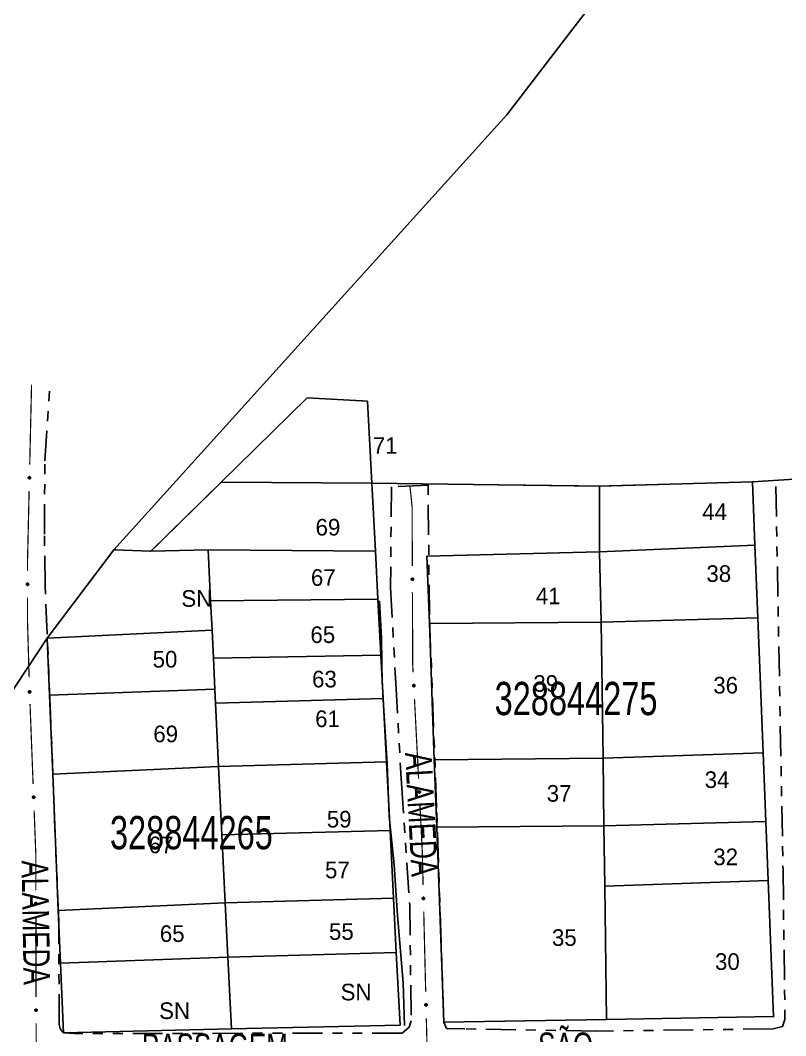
# Model space of a CAD drawing. Extents: x 203604 to 204690, y 4848469 to 4850418.
# Drawn here: x 204411.3 to 204526.3, y 4848835.2 to 4848987.8 of the extents above; entities that cross this region are included whole.
import ezdxf
from ezdxf.enums import TextEntityAlignment as Align

# ---------------------------------------------------------------- set-up
doc = ezdxf.new("R2010")
doc.units = 0
doc.header["$LTSCALE"] = 1.5
doc.header["$MEASUREMENT"] = 0
doc.linetypes.add('TRACO_05', pattern=[11, 7, -1, 0.5, -1, 0.5, -1])
doc.linetypes.add('TRACO_25', pattern=[8, 3, -1, 1, -1, 1, -1])
for name, color, linetype in [('CD_MALHA_LOTES', 7, 'CONTINUOUS'), ('CD_TXT_QUADRA', 2, 'CONTINUOUS'), ('HD-VALAS-DRENOS', 170, 'CONTINUOUS'), ('RU-QUADRA', 210, 'CONTINUOUS'), ('SV-EIXO-RUA-N-PAV', 6, 'CONTINUOUS'), ('SV-RUA-NAO-PAV', 7, 'CONTINUOUS'), ('SV-TXT-RUA-N-PAV', 7, 'CONTINUOUS'), ('Th_NmrPort', 7, 'CONTINUOUS')]:
    doc.layers.add(name, color=color, linetype=linetype)
doc.styles.add('ARIAL', font='ARIAL.SHX')

msp = doc.modelspace()

# ---------------------------------------------------------------- linework, layer by layer
at = {"layer": 'CD_MALHA_LOTES', "linetype": 'Continuous', "flags": 128}
for points in [[(204425.32, 4848908.23), (204484.39971, 4848973.574098), (204494.319543, 4848986.490547), (204496.730614, 4848989.590494), (204501.621642, 4848995.377064), (204529.693392, 4849029.889816), (204532.552233, 4849033.85086), (204532.552233, 4849035.641941)], [(204441.48, 4848918.36), (204454.4, 4848931.03)], [(204454.4, 4848931.03), (204463.48, 4848930.56)], [(204463.48, 4848930.56), (204464.12, 4848918.22)], [(204430.9, 4848907.99), (204441.48, 4848918.36)], [(204464.12, 4848918.22), (204441.48, 4848918.36)], [(204464.12, 4848918.22), (204464.65, 4848907.98)], [(204498.32, 4848917.79), (204464.12, 4848918.22)], [(204498.32, 4848917.79), (204521.31, 4848918.42)], [(204532.29, 4848919.1), (204521.31, 4848918.42)], [(204521.31, 4848918.42), (204521.68, 4848908.93)], [(204498.32, 4848907.88), (204498.32, 4848917.79)], [(204425.32, 4848908.23), (204415.31, 4848894.96)], [(204430.9, 4848907.99), (204425.32, 4848908.23)], [(204439.51, 4848908.23), (204430.9, 4848907.99)], [(204439.51, 4848908.23), (204464.65, 4848907.98)], [(204439.88, 4848900.56), (204439.51, 4848908.23)], [(204464.65, 4848907.98), (204465.03, 4848900.78)], [(204472.39, 4848907.25), (204498.32, 4848907.88)], [(204521.68, 4848908.93), (204498.32, 4848907.88)], [(204498.58, 4848897.34), (204498.32, 4848907.88)], [(204521.68, 4848908.93), (204522.11, 4848897.97)], [(204472.75, 4848897.13), (204472.39, 4848907.25)], [(204439.88, 4848900.56), (204465.03, 4848900.78)], [(204440.1, 4848896.12), (204439.88, 4848900.56)], [(204465.03, 4848900.78), (204465.47, 4848892.39)], [(204472.75, 4848897.13), (204498.58, 4848897.34)], [(204473.49, 4848876.67), (204472.75, 4848897.13)], [(204498.58, 4848897.34), (204522.11, 4848897.97)], [(204498.86, 4848876.89), (204498.58, 4848897.34)], [(204522.11, 4848897.97), (204522.91, 4848877.73)], [(204440.1, 4848896.12), (204415.31, 4848894.96)], [(204440.3, 4848891.93), (204440.1, 4848896.12)], [(204415.31, 4848894.96), (204409.1, 4848885.53)], [(204415.31, 4848894.96), (204415.67, 4848886.38)], [(204440.3, 4848891.93), (204465.47, 4848892.39)], [(204465.47, 4848892.39), (204465.8, 4848885.89)], [(204440.53, 4848887.28), (204440.3, 4848891.93)], [(204415.67, 4848886.38), (204440.53, 4848887.28)], [(204416.16, 4848874.49), (204415.67, 4848886.38)], [(204440.63, 4848885.19), (204440.53, 4848887.28)], [(204440.63, 4848885.19), (204465.8, 4848885.89)], [(204441.09, 4848875.65), (204440.63, 4848885.19)], [(204465.8, 4848885.89), (204466.3, 4848876.35)], [(204498.86, 4848876.89), (204522.91, 4848877.73)], [(204522.91, 4848877.73), (204523.32, 4848867.38)], [(204416.16, 4848874.49), (204441.09, 4848875.65)], [(204441.09, 4848875.65), (204466.3, 4848876.35)], [(204441.59, 4848865.37), (204441.09, 4848875.65)], [(204466.3, 4848876.35), (204466.84, 4848866.05)], [(204473.49, 4848876.67), (204498.86, 4848876.89)], [(204473.86, 4848866.55), (204473.49, 4848876.67)], [(204498.99, 4848866.76), (204498.86, 4848876.89)], [(204417, 4848854.01), (204416.16, 4848874.49)], [(204473.86, 4848866.55), (204498.99, 4848866.76)], [(204474.92, 4848837.24), (204473.86, 4848866.55)], [(204498.99, 4848866.76), (204523.32, 4848867.38)], [(204499.11, 4848857.7), (204498.99, 4848866.76)], [(204523.32, 4848867.38), (204523.66, 4848858.53)], [(204441.59, 4848865.37), (204466.84, 4848866.05)], [(204442.09, 4848855.19), (204441.59, 4848865.37)], [(204466.84, 4848866.05), (204467.37, 4848855.86)], [(204499.11, 4848857.7), (204523.66, 4848858.53)], [(204499.37, 4848837.66), (204499.11, 4848857.7)], [(204523.66, 4848858.53), (204524.47, 4848838.09)], [(204442.09, 4848855.19), (204467.37, 4848855.86)], [(204467.37, 4848855.86), (204467.79, 4848847.73)], [(204417, 4848854.01), (204442.09, 4848855.19)], [(204442.48, 4848847.03), (204442.09, 4848855.19)], [(204417.33, 4848846.1), (204417, 4848854.01)], [(204417.33, 4848846.1), (204442.48, 4848847.03)], [(204442.48, 4848847.03), (204467.79, 4848847.73)], [(204443.01, 4848836.23), (204442.48, 4848847.03)], [(204467.79, 4848847.73), (204468.36, 4848836.8)], [(204417.76, 4848835.67), (204417.33, 4848846.1)], [(204499.37, 4848837.66), (204474.92, 4848837.24)], [(204524.47, 4848838.09), (204499.37, 4848837.66)], [(204443.01, 4848836.23), (204417.76, 4848835.67)], [(204468.36, 4848836.8), (204443.01, 4848836.23)]]:
    msp.add_lwpolyline(points, dxfattribs=at)
at = {"layer": 'HD-VALAS-DRENOS', "linetype": 'TRACO_05'}
msp.add_polyline3d([(204469.01, 4848836.76, 12.99), (204468.81, 4848843.15, 13.03), (204467.98, 4848853.29, 13.03), (204467.46, 4848860.87, 13.05), (204466.69, 4848868.19, 13.05), (204466.41, 4848876.06, 13.05), (204465.65, 4848888.04, 13.03), (204465.57, 4848894.9, 13.05), (204465.28, 4848900.52, 13.16)], dxfattribs=at)
at = {"layer": 'RU-QUADRA', "linetype": 'Continuous'}
for points in [[(204454.4, 4848931.03), (204441.48, 4848918.36)], [(204415.31, 4848894.96), (204415.67, 4848886.38), (204416.16, 4848874.49), (204417, 4848854.01), (204417.33, 4848846.1), (204417.76, 4848835.67), (204443.01, 4848836.23), (204468.36, 4848836.8), (204467.79, 4848847.73), (204467.37, 4848855.86), (204466.84, 4848866.05), (204466.3, 4848876.35), (204465.8, 4848885.89), (204465.47, 4848892.39), (204465.03, 4848900.78), (204464.65, 4848907.98), (204464.12, 4848918.22)]]:
    msp.add_lwpolyline(points, dxfattribs=at)
for points in [[(204454.4, 4848931.03, 0.18, 0.18, 0), (204463.48, 4848930.56, 0.18, 0.18, 0)], [(204430.9, 4848907.99, 0.18, 0.18, 0), (204441.48, 4848918.36, 0.18, 0.18, 0)], [(204464.12, 4848918.22, 0.18, 0.18, 0), (204498.32, 4848917.79, 0.18, 0.18, 0)], [(204498.32, 4848917.79, 0.18, 0.18, 0), (204521.31, 4848918.42, 0.18, 0.18, 0)], [(204521.31, 4848918.42, 0.18, 0.18, 0), (204532.29, 4848919.1, 0.18, 0.18, 0)], [(204415.31, 4848894.96, 0.18, 0.18, 0), (204425.32, 4848908.23, 0.18, 0.18, 0)], [(204425.32, 4848908.23, 0.18, 0.18, 0), (204430.9, 4848907.99, 0.18, 0.18, 0)], [(204409.1, 4848885.53, 0.18, 0.18, 0), (204415.31, 4848894.96, 0.18, 0.18, 0)]]:
    msp.add_lwpolyline(points, format="xyseb", dxfattribs=at)
at = {"layer": 'RU-QUADRA', "linetype": 'Continuous', "flags": 128}
for points in [[(204464.12, 4848918.22), (204463.48, 4848930.56)], [(204498.32, 4848917.79), (204498.32, 4848907.88), (204472.39, 4848907.25), (204472.75, 4848897.13), (204473.49, 4848876.67), (204473.86, 4848866.55), (204474.92, 4848837.24), (204499.37, 4848837.66), (204524.47, 4848838.09), (204523.66, 4848858.53), (204523.32, 4848867.38), (204522.91, 4848877.73), (204522.11, 4848897.97), (204521.68, 4848908.93), (204521.31, 4848918.42)]]:
    msp.add_lwpolyline(points, dxfattribs=at)
at = {"layer": 'SV-EIXO-RUA-N-PAV', "const_width": 0.18}
for points in [[(204412.98, 4848933.02), (204412.704574, 4848921.023161)], [(204412.612765, 4848917.024215), (204412.383243, 4848907.026849)], [(204469.84, 4848917.78), (204470.151019, 4848914.796166)], [(204470.151019, 4848914.796166), (204470.16, 4848914.71)], [(204470.16, 4848914.71), (204470.193905, 4848905.796697)], [(204412.383243, 4848907.026849), (204412.37, 4848906.45)], [(204412.37, 4848906.45), (204412.37, 4848905.027001)], [(204470.209121, 4848901.796726), (204470.247159, 4848891.796798)], [(204412.37, 4848901.027001), (204412.37, 4848898.027001)], [(204412.37, 4848898.027001), (204412.37, 4848897.52)], [(204412.37, 4848897.52), (204412.616878, 4848889.03059)], [(204470.247159, 4848891.796798), (204470.25, 4848891.05)], [(204470.25, 4848891.05), (204470.314137, 4848889.798446)], [(204412.750505, 4848885.032868), (204413.213215, 4848873.041792)], [(204470.51885, 4848885.803688), (204471.132991, 4848873.819413)], [(204471.337704, 4848869.824655), (204471.644775, 4848863.832518)], [(204413.367452, 4848869.044767), (204413.598806, 4848863.049229)], [(204471.644775, 4848863.832518), (204471.69, 4848862.95)], [(204413.598806, 4848863.049229), (204413.62, 4848862.5)], [(204413.62, 4848862.5), (204413.629342, 4848857.049645)], [(204471.69, 4848862.95), (204471.813858, 4848857.835176)], [(204413.636199, 4848853.049651), (204413.656768, 4848841.049669)], [(204471.910692, 4848853.836348), (204472.201194, 4848841.839865)], [(204472.298027, 4848837.841037), (204472.394861, 4848833.842209)], [(204413.663624, 4848837.049675), (204413.668766, 4848834.049679)]]:
    msp.add_lwpolyline(points, dxfattribs=at)
at = {"layer": 'SV-EIXO-RUA-N-PAV'}
for points in [[(204412.772019, 4848919.164804), (204412.806297, 4848919.129918), (204412.828624, 4848919.092926), (204412.838365, 4848919.056713), (204412.838629, 4848919.022468), (204412.834954, 4848918.987403), (204412.823448, 4848918.952868), (204412.802188, 4848918.917367), (204412.767434, 4848918.882735), (204412.728035, 4848918.862354), (204412.693043, 4848918.850904), (204412.65735, 4848918.848573), (204412.623347, 4848918.852714), (204412.587869, 4848918.865852), (204412.552102, 4848918.887749), (204412.518124, 4848918.923538), (204412.496485, 4848918.959954), (204412.487982, 4848918.995229), (204412.485865, 4848919.031127), (204412.490047, 4848919.06688), (204412.501537, 4848919.100715), (204412.523648, 4848919.136687), (204412.559416, 4848919.169755), (204412.595491, 4848919.191753), (204412.630637, 4848919.200749), (204412.666025, 4848919.202037), (204412.70124, 4848919.198778), (204412.736437, 4848919.188657), (204412.772019, 4848919.164804)], [(204412.480081, 4848903.170682), (204412.515151, 4848903.136592), (204412.538321, 4848903.100122), (204412.548891, 4848903.064142), (204412.549941, 4848903.029912), (204412.547071, 4848902.994772), (204412.536361, 4848902.959982), (204412.515921, 4848902.924002), (204412.481971, 4848902.888582), (204412.443051, 4848902.867302), (204412.408331, 4848902.855052), (204412.372701, 4848902.851902), (204412.338611, 4848902.855262), (204412.302841, 4848902.867582), (204412.266581, 4848902.888652), (204412.231791, 4848902.923652), (204412.209321, 4848902.959562), (204412.200011, 4848902.994632), (204412.197071, 4848903.030472), (204412.200431, 4848903.066312), (204412.211141, 4848903.100402), (204412.232421, 4848903.136872), (204412.267421, 4848903.170752), (204412.302981, 4848903.193572), (204412.337911, 4848903.203372), (204412.373261, 4848903.205472), (204412.408541, 4848903.203022), (204412.443961, 4848903.193712), (204412.480081, 4848903.170682)], [(204470.311046, 4848903.94081), (204470.346246, 4848903.906853), (204470.369554, 4848903.870472), (204470.380261, 4848903.834532), (204470.381441, 4848903.800306), (204470.378705, 4848903.765156), (204470.368127, 4848903.730325), (204470.347824, 4848903.694268), (204470.314009, 4848903.658719), (204470.27517, 4848903.637291), (204470.240497, 4848903.624909), (204470.204879, 4848903.621623), (204470.170777, 4848903.624854), (204470.13496, 4848903.637038), (204470.09862, 4848903.65797), (204470.063698, 4848903.692837), (204470.041091, 4848903.728661), (204470.031648, 4848903.763696), (204470.028572, 4848903.799524), (204470.031795, 4848903.835377), (204470.042375, 4848903.869507), (204470.063517, 4848903.906058), (204470.098387, 4848903.940071), (204470.13386, 4848903.963026), (204470.168753, 4848903.972959), (204470.204095, 4848903.975193), (204470.239384, 4848903.972877), (204470.274839, 4848903.963702), (204470.311046, 4848903.94081)], [(204470.519076, 4848887.950193), (204470.555845, 4848887.917942), (204470.580851, 4848887.882706), (204470.593249, 4848887.847314), (204470.596049, 4848887.813183), (204470.594981, 4848887.777942), (204470.586066, 4848887.742649), (204470.567494, 4848887.70567), (204470.535401, 4848887.668559), (204470.497621, 4848887.645315), (204470.463574, 4848887.631304), (204470.428152, 4848887.626335), (204470.393934, 4848887.627946), (204470.357581, 4848887.638419), (204470.32029, 4848887.657606), (204470.283754, 4848887.690779), (204470.259476, 4848887.725492), (204470.248383, 4848887.76004), (204470.243613, 4848887.795683), (204470.245134, 4848887.831648), (204470.254086, 4848887.866241), (204470.273471, 4848887.903752), (204470.306691, 4848887.939379), (204470.341037, 4848887.963989), (204470.37542, 4848887.975564), (204470.410616, 4848887.97947), (204470.445975, 4848887.978829), (204470.481825, 4848887.971344), (204470.519076, 4848887.950193)], [(204412.784458, 4848887.007818), (204412.820817, 4848886.975106), (204412.845376, 4848886.939556), (204412.857325, 4848886.904011), (204412.859694, 4848886.869847), (204412.858182, 4848886.834622), (204412.848821, 4848886.799445), (204412.829784, 4848886.762704), (204412.797225, 4848886.726001), (204412.759154, 4848886.703236), (204412.724932, 4848886.689656), (204412.68945, 4848886.685135), (204412.655256, 4848886.687178), (204412.619038, 4848886.698109), (204412.581992, 4848886.717766), (204412.545878, 4848886.751398), (204412.52204, 4848886.786415), (204412.511385, 4848886.8211), (204412.507065, 4848886.8568), (204412.509041, 4848886.892743), (204412.518428, 4848886.92722), (204412.538286, 4848886.964484), (204412.571954, 4848886.999688), (204412.606608, 4848887.023862), (204412.641134, 4848887.035002), (204412.676376, 4848887.038464), (204412.711725, 4848887.037376), (204412.747477, 4848887.029438), (204412.784458, 4848887.007818)], [(204413.394792, 4848871.191098), (204413.43115, 4848871.158385), (204413.455709, 4848871.122836), (204413.467659, 4848871.08729), (204413.470028, 4848871.053126), (204413.468515, 4848871.017901), (204413.459154, 4848870.982724), (204413.440117, 4848870.945983), (204413.407558, 4848870.90928), (204413.369487, 4848870.886515), (204413.335265, 4848870.872936), (204413.299783, 4848870.868414), (204413.265589, 4848870.870457), (204413.229371, 4848870.881389), (204413.192325, 4848870.901045), (204413.156212, 4848870.934677), (204413.132374, 4848870.969694), (204413.121718, 4848871.004379), (204413.117399, 4848871.040079), (204413.119374, 4848871.076022), (204413.128762, 4848871.1105), (204413.14862, 4848871.147763), (204413.182287, 4848871.182967), (204413.216941, 4848871.207142), (204413.251467, 4848871.218281), (204413.28671, 4848871.221743), (204413.322058, 4848871.220655), (204413.357811, 4848871.212718), (204413.394792, 4848871.191098)], [(204471.337931, 4848871.97116), (204471.374699, 4848871.93891), (204471.399705, 4848871.903673), (204471.412103, 4848871.868282), (204471.414903, 4848871.83415), (204471.413836, 4848871.798909), (204471.40492, 4848871.763617), (204471.386348, 4848871.726638), (204471.354256, 4848871.689527), (204471.316476, 4848871.666283), (204471.282428, 4848871.652272), (204471.247006, 4848871.647303), (204471.212789, 4848871.648914), (204471.176435, 4848871.659387), (204471.139144, 4848871.678573), (204471.102609, 4848871.711747), (204471.07833, 4848871.74646), (204471.067238, 4848871.781008), (204471.062467, 4848871.81665), (204471.063989, 4848871.852615), (204471.07294, 4848871.887209), (204471.092326, 4848871.92472), (204471.125546, 4848871.960347), (204471.159891, 4848871.984957), (204471.194274, 4848871.996532), (204471.22947, 4848872.000438), (204471.264829, 4848871.999797), (204471.300679, 4848871.992312), (204471.337931, 4848871.97116)], [(204471.968845, 4848855.982065), (204472.00473, 4848855.948834), (204472.028776, 4848855.912936), (204472.040214, 4848855.877222), (204472.042093, 4848855.843028), (204472.040074, 4848855.807828), (204472.030209, 4848855.772789), (204472.010646, 4848855.736325), (204471.977564, 4848855.700094), (204471.93917, 4848855.677878), (204471.904757, 4848855.664791), (204471.869214, 4848855.660779), (204471.835052, 4848855.663313), (204471.798995, 4848855.674763), (204471.762235, 4848855.694949), (204471.726608, 4848855.729097), (204471.703275, 4848855.764452), (204471.693119, 4848855.799287), (204471.689312, 4848855.835045), (204471.691804, 4848855.870956), (204471.701685, 4848855.905295), (204471.722076, 4848855.94227), (204471.756246, 4848855.976987), (204471.791243, 4848856.000661), (204471.825925, 4848856.011304), (204471.861214, 4848856.014259), (204471.896543, 4848856.012664), (204471.932178, 4848856.004214), (204471.968845, 4848855.982065)], [(204413.742605, 4848855.193517), (204413.777733, 4848855.159488), (204413.800966, 4848855.123057), (204413.811597, 4848855.087095), (204413.812706, 4848855.052867), (204413.809896, 4848855.017722), (204413.799246, 4848854.982914), (204413.778867, 4848854.946899), (204413.744978, 4848854.911421), (204413.706095, 4848854.890074), (204413.671396, 4848854.877765), (204413.635771, 4848854.874554), (204413.601676, 4848854.877855), (204413.565884, 4848854.890114), (204413.529588, 4848854.911122), (204413.494738, 4848854.946062), (204413.472207, 4848854.981934), (204413.462837, 4848855.016988), (204413.459835, 4848855.052822), (204413.463134, 4848855.088668), (204413.473786, 4848855.122776), (204413.495003, 4848855.159283), (204413.529945, 4848855.193223), (204413.565466, 4848855.216104), (204413.600379, 4848855.225964), (204413.635725, 4848855.228124), (204413.671009, 4848855.225735), (204413.706445, 4848855.216485), (204413.742605, 4848855.193517)], [(204413.77003, 4848839.193541), (204413.805158, 4848839.159511), (204413.828391, 4848839.123081), (204413.839023, 4848839.087119), (204413.840131, 4848839.052891), (204413.837321, 4848839.017746), (204413.826671, 4848838.982938), (204413.806293, 4848838.946923), (204413.772404, 4848838.911445), (204413.73352, 4848838.890098), (204413.698821, 4848838.877788), (204413.663197, 4848838.874577), (204413.629101, 4848838.877879), (204413.59331, 4848838.890138), (204413.557014, 4848838.911145), (204413.522164, 4848838.946086), (204413.499632, 4848838.981957), (204413.490262, 4848839.017011), (204413.487261, 4848839.052846), (204413.490559, 4848839.088692), (204413.501211, 4848839.1228), (204413.522428, 4848839.159306), (204413.55737, 4848839.193246), (204413.592891, 4848839.216127), (204413.627804, 4848839.225987), (204413.663151, 4848839.228148), (204413.698435, 4848839.225758), (204413.733871, 4848839.216509), (204413.77003, 4848839.193541)], [(204472.35618, 4848839.986754), (204472.392065, 4848839.953523), (204472.416112, 4848839.917625), (204472.427549, 4848839.881911), (204472.429428, 4848839.847717), (204472.427409, 4848839.812517), (204472.417545, 4848839.777478), (204472.397982, 4848839.741014), (204472.364899, 4848839.704783), (204472.326506, 4848839.682567), (204472.292092, 4848839.66948), (204472.256549, 4848839.665468), (204472.222388, 4848839.668002), (204472.18633, 4848839.679452), (204472.149571, 4848839.699638), (204472.113943, 4848839.733786), (204472.090611, 4848839.769141), (204472.080454, 4848839.803976), (204472.076648, 4848839.839734), (204472.079139, 4848839.875645), (204472.089021, 4848839.909984), (204472.109412, 4848839.946959), (204472.143581, 4848839.981676), (204472.178578, 4848840.00535), (204472.213261, 4848840.015993), (204472.24855, 4848840.018948), (204472.283879, 4848840.017353), (204472.319514, 4848840.008903), (204472.35618, 4848839.986754)]]:
    msp.add_lwpolyline(points, close=True, dxfattribs=at)
for points in [[(204412.490047, 4848919.06688), (204412.496485, 4848918.959954)], [(204412.496328, 4848919.079444), (204412.506963, 4848918.948172)], [(204412.501537, 4848919.100715), (204412.518124, 4848918.923538)], [(204412.514845, 4848919.113141), (204412.534827, 4848918.91341)], [(204412.523648, 4848919.136687), (204412.552102, 4848918.887749)], [(204412.542974, 4848919.149347), (204412.569544, 4848918.879856)], [(204412.559416, 4848919.169755), (204412.587869, 4848918.865852)], [(204412.576402, 4848919.178607), (204412.604667, 4848918.864036)], [(204412.595491, 4848919.191753), (204412.623347, 4848918.852714)], [(204412.612215, 4848919.192799), (204412.639916, 4848918.853672)], [(204412.630637, 4848919.200749), (204412.65735, 4848918.848573)], [(204412.64784, 4848919.198805), (204412.672625, 4848918.851556)], [(204412.666025, 4848919.202037), (204412.693043, 4848918.850904)], [(204412.684641, 4848919.196596), (204412.712436, 4848918.861561)], [(204412.70124, 4848919.198778), (204412.728035, 4848918.862354)], [(204412.718589, 4848919.188992), (204412.74828, 4848918.877117)], [(204412.736437, 4848919.188657), (204412.767434, 4848918.882735)], [(204412.752411, 4848919.175931), (204412.783011, 4848918.903617)], [(204412.772019, 4848919.164804), (204412.802188, 4848918.917367)], [(204412.789918, 4848919.145043), (204412.812566, 4848918.94252)], [(204412.806297, 4848919.129918), (204412.823448, 4848918.952868)], [(204412.819116, 4848919.108886), (204412.828418, 4848918.979008)], [(204412.828624, 4848919.092926), (204412.834954, 4848918.987403)], [(204412.200431, 4848903.066312), (204412.209321, 4848902.959562)], [(204412.206421, 4848903.079017), (204412.220066, 4848902.948023)], [(204412.211141, 4848903.100402), (204412.231791, 4848902.923652)], [(204412.22416, 4848903.11313), (204412.248721, 4848902.91391)], [(204412.232421, 4848903.136872), (204412.266581, 4848902.888652)], [(204412.25145, 4848903.149972), (204412.284199, 4848902.881161)], [(204412.267421, 4848903.170752), (204412.302841, 4848902.867582)], [(204412.284199, 4848903.179992), (204412.319676, 4848902.866151)], [(204412.302981, 4848903.193572), (204412.338611, 4848902.855262)], [(204412.319676, 4848903.195001), (204412.355154, 4848902.8566)], [(204412.337911, 4848903.203372), (204412.372701, 4848902.851902)], [(204412.355154, 4848903.201824), (204412.387903, 4848902.855235)], [(204412.373261, 4848903.205472), (204412.408331, 4848902.855052)], [(204412.391996, 4848903.200459), (204412.427474, 4848902.866151)], [(204412.408541, 4848903.203022), (204412.443051, 4848902.867302)], [(204412.426109, 4848903.193637), (204412.462951, 4848902.882526)], [(204412.443961, 4848903.193712), (204412.481971, 4848902.888582)], [(204412.460222, 4848903.181356), (204412.497064, 4848902.909816)], [(204412.480081, 4848903.170682), (204412.515921, 4848902.924002)], [(204412.498429, 4848903.151337), (204412.525719, 4848902.949387)], [(204412.515151, 4848903.136592), (204412.536361, 4848902.959982)], [(204412.528448, 4848903.115859), (204412.540729, 4848902.986229)], [(204412.538321, 4848903.100122), (204412.547071, 4848902.994772)], [(204470.031795, 4848903.835377), (204470.041091, 4848903.728661)], [(204470.037737, 4848903.848104), (204470.051881, 4848903.717163)], [(204470.042375, 4848903.869507), (204470.063698, 4848903.692837)], [(204470.055346, 4848903.882285), (204470.080665, 4848903.683159)], [(204470.063517, 4848903.906058), (204470.09862, 4848903.65797)], [(204470.082496, 4848903.91923), (204470.116267, 4848903.650546)], [(204470.098387, 4848903.940071), (204470.13496, 4848903.637038)], [(204470.11513, 4848903.949374), (204470.151802, 4848903.635671)], [(204470.13386, 4848903.963026), (204470.170777, 4848903.624854)], [(204470.150551, 4848903.964519), (204470.187315, 4848903.626255)], [(204470.168753, 4848903.972959), (204470.204879, 4848903.621623)], [(204470.186002, 4848903.971476), (204470.220069, 4848903.625015)], [(204470.204095, 4848903.975193), (204470.240497, 4848903.624909)], [(204470.222849, 4848903.970252), (204470.259598, 4848903.636081)], [(204470.239384, 4848903.972877), (204470.27517, 4848903.637291)], [(204470.256988, 4848903.963559), (204470.295013, 4848903.65259)], [(204470.274839, 4848903.963702), (204470.314009, 4848903.658719)], [(204470.291147, 4848903.951408), (204470.329022, 4848903.68001)], [(204470.311046, 4848903.94081), (204470.347824, 4848903.694268)], [(204470.329468, 4848903.921534), (204470.357526, 4848903.71969)], [(204470.346246, 4848903.906853), (204470.368127, 4848903.730325)], [(204470.359622, 4848903.886171), (204470.372396, 4848903.756589)], [(204470.369554, 4848903.870472), (204470.378705, 4848903.765156)], [(204470.245134, 4848887.831648), (204470.259476, 4848887.725492)], [(204470.250467, 4848887.844643), (204470.270798, 4848887.714518)], [(204470.254086, 4848887.866241), (204470.283754, 4848887.690779)], [(204470.266436, 4848887.879619), (204470.301161, 4848887.681917)], [(204470.273471, 4848887.903752), (204470.32029, 4848887.657606)], [(204470.291806, 4848887.917809), (204470.338269, 4848887.651027)], [(204470.306691, 4848887.939379), (204470.357581, 4848887.638419)], [(204470.322975, 4848887.949465), (204470.374468, 4848887.637852)], [(204470.341037, 4848887.963989), (204470.393934, 4848887.627946)], [(204470.357638, 4848887.966271), (204470.410388, 4848887.630129)], [(204470.37542, 4848887.975564), (204470.428152, 4848887.626335)], [(204470.39272, 4848887.974901), (204470.443163, 4848887.630442)], [(204470.410616, 4848887.97947), (204470.463574, 4848887.631304)], [(204470.429583, 4848887.975423), (204470.482124, 4848887.643369)], [(204470.445975, 4848887.978829), (204470.497621, 4848887.645315)], [(204470.464001, 4848887.970356), (204470.516717, 4848887.661538)], [(204470.481825, 4848887.971344), (204470.535401, 4848887.668559)], [(204470.498698, 4848887.959837), (204470.549389, 4848887.690538)], [(204470.519076, 4848887.950193), (204470.567494, 4848887.70567)], [(204470.538391, 4848887.931812), (204470.575981, 4848887.731524)], [(204470.555845, 4848887.917942), (204470.586066, 4848887.742649)], [(204470.570186, 4848887.897917), (204470.589085, 4848887.769086)], [(204470.580851, 4848887.882706), (204470.594981, 4848887.777942)], [(204412.509041, 4848886.892743), (204412.52204, 4848886.786415)], [(204412.514537, 4848886.905669), (204412.533223, 4848886.775299)], [(204412.518428, 4848886.92722), (204412.545878, 4848886.751398)], [(204412.530947, 4848886.940441), (204412.563172, 4848886.742316)], [(204412.538286, 4848886.964484), (204412.581992, 4848886.717766)], [(204412.556797, 4848886.978308), (204412.599886, 4848886.71096)], [(204412.571954, 4848886.999688), (204412.619038, 4848886.698109)], [(204412.588363, 4848887.009568), (204412.635916, 4848886.697329)], [(204412.606608, 4848887.023862), (204412.655256, 4848886.687178)], [(204412.623236, 4848887.025935), (204412.671736, 4848886.689153)], [(204412.641134, 4848887.035002), (204412.68945, 4848886.685135)], [(204412.658424, 4848887.03412), (204412.704512, 4848886.689052)], [(204412.676376, 4848887.038464), (204412.724932, 4848886.689656)], [(204412.695291, 4848887.034177), (204412.743633, 4848886.701486)], [(204412.711725, 4848887.037376), (204412.759154, 4848886.703236)], [(204412.729642, 4848887.028675), (204412.778453, 4848886.719216)], [(204412.747477, 4848887.029438), (204412.797225, 4848886.726001)], [(204412.764203, 4848887.017719), (204412.811488, 4848886.747801)], [(204412.784458, 4848887.007818), (204412.829784, 4848886.762704)], [(204412.803539, 4848886.989195), (204412.838596, 4848886.788448)], [(204412.820817, 4848886.975106), (204412.848821, 4848886.799445)], [(204412.834904, 4848886.954901), (204412.852174, 4848886.825842)], [(204412.845376, 4848886.939556), (204412.858182, 4848886.834622)], [(204413.119374, 4848871.076022), (204413.132374, 4848870.969694)], [(204413.12487, 4848871.088949), (204413.143556, 4848870.958578)], [(204413.128762, 4848871.1105), (204413.156212, 4848870.934677)], [(204413.14128, 4848871.12372), (204413.173505, 4848870.925595)], [(204413.14862, 4848871.147763), (204413.192325, 4848870.901045)], [(204413.16713, 4848871.161587), (204413.210219, 4848870.894239)], [(204413.182287, 4848871.182967), (204413.229371, 4848870.881389)], [(204413.198697, 4848871.192847), (204413.246249, 4848870.880609)], [(204413.216941, 4848871.207142), (204413.265589, 4848870.870457)], [(204413.233569, 4848871.209214), (204413.282069, 4848870.872432)], [(204413.251467, 4848871.218281), (204413.299783, 4848870.868414)], [(204413.268757, 4848871.217399), (204413.314846, 4848870.872331)], [(204413.28671, 4848871.221743), (204413.335265, 4848870.872936)], [(204413.305625, 4848871.217456), (204413.353966, 4848870.884765)], [(204413.322058, 4848871.220655), (204413.369487, 4848870.886515)], [(204413.339975, 4848871.211954), (204413.388786, 4848870.902495)], [(204413.357811, 4848871.212718), (204413.407558, 4848870.90928)], [(204413.374537, 4848871.200998), (204413.421822, 4848870.931081)], [(204413.394792, 4848871.191098), (204413.440117, 4848870.945983)], [(204413.413872, 4848871.172474), (204413.448929, 4848870.971727)], [(204413.43115, 4848871.158385), (204413.459154, 4848870.982724)], [(204413.445237, 4848871.13818), (204413.462507, 4848871.009121)], [(204413.455709, 4848871.122836), (204413.468515, 4848871.017901)], [(204471.063989, 4848871.852615), (204471.07833, 4848871.74646)], [(204471.069321, 4848871.86561), (204471.089652, 4848871.735486)], [(204471.07294, 4848871.887209), (204471.102609, 4848871.711747)], [(204471.085291, 4848871.900586), (204471.120016, 4848871.702884)], [(204471.092326, 4848871.92472), (204471.139144, 4848871.678573)], [(204471.11066, 4848871.938777), (204471.157123, 4848871.671994)], [(204471.125546, 4848871.960347), (204471.176435, 4848871.659387)], [(204471.141829, 4848871.970433), (204471.193322, 4848871.65882)], [(204471.159891, 4848871.984957), (204471.212789, 4848871.648914)], [(204471.176492, 4848871.987239), (204471.229242, 4848871.651096)], [(204471.194274, 4848871.996532), (204471.247006, 4848871.647303)], [(204471.211574, 4848871.995868), (204471.262017, 4848871.65141)], [(204471.22947, 4848872.000438), (204471.282428, 4848871.652272)], [(204471.248438, 4848871.996391), (204471.300978, 4848871.664337)], [(204471.264829, 4848871.999797), (204471.316476, 4848871.666283)], [(204471.282855, 4848871.991323), (204471.335571, 4848871.682505)], [(204471.300679, 4848871.992312), (204471.354256, 4848871.689527)], [(204471.317552, 4848871.980804), (204471.368243, 4848871.711506)], [(204471.337931, 4848871.97116), (204471.386348, 4848871.726638)], [(204471.357245, 4848871.95278), (204471.394835, 4848871.752492)], [(204471.374699, 4848871.93891), (204471.40492, 4848871.763617)], [(204471.389041, 4848871.918885), (204471.40794, 4848871.790054)], [(204471.399705, 4848871.903673), (204471.413836, 4848871.798909)], [(204471.691804, 4848855.870956), (204471.703275, 4848855.764452)], [(204471.697485, 4848855.883802), (204471.714297, 4848855.753177)], [(204471.701685, 4848855.905295), (204471.726608, 4848855.729097)], [(204471.714393, 4848855.918335), (204471.74377, 4848855.719767)], [(204471.722076, 4848855.94227), (204471.762235, 4848855.694949)], [(204471.740783, 4848855.955827), (204471.78003, 4848855.687887)], [(204471.756246, 4848855.976987), (204471.798995, 4848855.674763)], [(204471.772796, 4848855.98663), (204471.81586, 4848855.673741)], [(204471.791243, 4848856.000661), (204471.835052, 4848855.663313)], [(204471.807899, 4848856.002494), (204471.851559, 4848855.665051)], [(204471.825925, 4848856.011304), (204471.869214, 4848855.660779)], [(204471.843201, 4848856.010174), (204471.884331, 4848855.664479)], [(204471.861214, 4848856.014259), (204471.904757, 4848855.664791)], [(204471.880066, 4848856.009702), (204471.923626, 4848855.67635)], [(204471.896543, 4848856.012664), (204471.93917, 4848855.677878)], [(204471.914334, 4848856.003707), (204471.958697, 4848855.693579)], [(204471.932178, 4848856.004214), (204471.977564, 4848855.700094)], [(204471.948734, 4848855.992255), (204471.992139, 4848855.721687)], [(204471.968845, 4848855.982065), (204472.010646, 4848855.736325)], [(204471.987656, 4848855.96317), (204472.019828, 4848855.76194)], [(204472.00473, 4848855.948834), (204472.030209, 4848855.772789)], [(204472.018526, 4848855.928429), (204472.033941, 4848855.799135)], [(204472.028776, 4848855.912936), (204472.040074, 4848855.807828)], [(204413.463134, 4848855.088668), (204413.472207, 4848854.981934)], [(204413.469103, 4848855.101383), (204413.482972, 4848854.970413)], [(204413.473786, 4848855.122776), (204413.494738, 4848854.946062)], [(204413.486783, 4848855.135527), (204413.511686, 4848854.936349)], [(204413.495003, 4848855.159283), (204413.529588, 4848854.911122)], [(204413.51401, 4848855.172416), (204413.54722, 4848854.903661)], [(204413.529945, 4848855.193223), (204413.565884, 4848854.890114)], [(204413.546707, 4848855.202491), (204413.582723, 4848854.888712)], [(204413.565466, 4848855.216104), (204413.601676, 4848854.877855)], [(204413.582159, 4848855.217562), (204413.618217, 4848854.879222)], [(204413.600379, 4848855.225964), (204413.635771, 4848854.874554)], [(204413.617625, 4848855.224445), (204413.650968, 4848854.877913)], [(204413.635725, 4848855.228124), (204413.671396, 4848854.877765)], [(204413.654469, 4848855.223144), (204413.69052, 4848854.888897)], [(204413.671009, 4848855.225735), (204413.706095, 4848854.890074)], [(204413.688594, 4848855.21638), (204413.725969, 4848854.905332)], [(204413.706445, 4848855.216485), (204413.744978, 4848854.911421)], [(204413.722728, 4848855.204158), (204413.760036, 4848854.932681)], [(204413.742605, 4848855.193517), (204413.778867, 4848854.946899)], [(204413.760986, 4848855.174204), (204413.788623, 4848854.972301)], [(204413.777733, 4848855.159488), (204413.799246, 4848854.982914)], [(204413.791066, 4848855.138778), (204413.803569, 4848855.009169)], [(204413.800966, 4848855.123057), (204413.809896, 4848855.017722)], [(204413.490559, 4848839.088692), (204413.499632, 4848838.981957)], [(204413.496528, 4848839.101407), (204413.510398, 4848838.970436)], [(204413.501211, 4848839.1228), (204413.522164, 4848838.946086)], [(204413.514208, 4848839.13555), (204413.539111, 4848838.936373)], [(204413.522428, 4848839.159306), (204413.557014, 4848838.911145)], [(204413.541436, 4848839.172439), (204413.574645, 4848838.903685)], [(204413.55737, 4848839.193246), (204413.59331, 4848838.890138)], [(204413.574133, 4848839.202515), (204413.610148, 4848838.888736)], [(204413.592891, 4848839.216127), (204413.629101, 4848838.877879)], [(204413.609584, 4848839.217585), (204413.645642, 4848838.879245)], [(204413.627804, 4848839.225987), (204413.663197, 4848838.874577)], [(204413.64505, 4848839.224469), (204413.678393, 4848838.877937)], [(204413.663151, 4848839.228148), (204413.698821, 4848838.877788)], [(204413.681895, 4848839.223167), (204413.717945, 4848838.888921)], [(204413.698435, 4848839.225758), (204413.73352, 4848838.890098)], [(204413.716019, 4848839.216403), (204413.753395, 4848838.905356)], [(204413.733871, 4848839.216509), (204413.772404, 4848838.911445)], [(204413.750153, 4848839.204181), (204413.787461, 4848838.932705)], [(204413.77003, 4848839.193541), (204413.806293, 4848838.946923)], [(204413.788412, 4848839.174227), (204413.816048, 4848838.972325)], [(204413.805158, 4848839.159511), (204413.826671, 4848838.982938)], [(204413.818492, 4848839.138801), (204413.830995, 4848839.009193)], [(204413.828391, 4848839.123081), (204413.837321, 4848839.017746)], [(204472.079139, 4848839.875645), (204472.090611, 4848839.769141)], [(204472.08482, 4848839.888491), (204472.101633, 4848839.757866)], [(204472.089021, 4848839.909984), (204472.113943, 4848839.733786)], [(204472.101728, 4848839.923024), (204472.131105, 4848839.724456)], [(204472.109412, 4848839.946959), (204472.149571, 4848839.699638)], [(204472.128119, 4848839.960516), (204472.167365, 4848839.692576)], [(204472.143581, 4848839.981676), (204472.18633, 4848839.679452)], [(204472.160131, 4848839.991319), (204472.203196, 4848839.67843)], [(204472.178578, 4848840.00535), (204472.222388, 4848839.668002)], [(204472.195235, 4848840.007183), (204472.238894, 4848839.66974)], [(204472.213261, 4848840.015993), (204472.256549, 4848839.665468)], [(204472.230537, 4848840.014863), (204472.271666, 4848839.669169)], [(204472.24855, 4848840.018948), (204472.292092, 4848839.66948)], [(204472.267401, 4848840.014391), (204472.310961, 4848839.681039)], [(204472.283879, 4848840.017353), (204472.326506, 4848839.682567)], [(204472.301669, 4848840.008396), (204472.346032, 4848839.698268)], [(204472.319514, 4848840.008903), (204472.364899, 4848839.704783)], [(204472.33607, 4848839.996945), (204472.379474, 4848839.726376)], [(204472.35618, 4848839.986754), (204472.397982, 4848839.741014)], [(204472.374992, 4848839.967859), (204472.407163, 4848839.766629)], [(204472.392065, 4848839.953523), (204472.417545, 4848839.777478)], [(204472.405861, 4848839.933118), (204472.421277, 4848839.803824)], [(204472.416112, 4848839.917625), (204472.427409, 4848839.812517)]]:
    msp.add_lwpolyline(points, dxfattribs=at)
at = {"layer": 'SV-RUA-NAO-PAV', "linetype": 'TRACO_25'}
msp.add_polyline3d([(204524.82, 4848917.7, 13.68), (204525.89, 4848860.11, 13.59), (204526.18, 4848837.65, 13.59), (204525.83, 4848836.58, 13.59), (204524.41, 4848836.23, 13.59), (204497.76, 4848835.92, 13.59), (204478.06, 4848836.23, 13.65), (204475.32, 4848836.32, 13.65), (204474.92, 4848837.24, 13.65), (204473.84, 4848869.51, 13.65), (204472.76, 4848898.46, 13.65), (204472.56, 4848917.91, 13.65), (204467.04, 4848917.66, 13.65), (204466.93, 4848902.53, 13.65), (204467.71, 4848888.17, 13.45), (204468.55, 4848873.16, 13.19), (204469.81, 4848854.81, 13.19), (204470.01, 4848837.47, 13.19), (204469.74, 4848836.5, 13.19), (204468.68, 4848835.61, 13.19), (204419.43, 4848835.53, 13.18), (204417.76, 4848835.67, 13.18), (204417.28, 4848836.27, 13.18), (204417.14, 4848836.97, 13.18), (204417.06, 4848852.36, 13.18), (204416.5, 4848866.32, 13.5), (204416.24, 4848873.04, 13.5), (204415.83, 4848883.55, 13.5), (204415.02, 4848902.79, 13.75), (204414.9, 4848910.57, 14.05), (204414.98, 4848921.57, 14.2), (204415.67, 4848932.06, 14.2)], dxfattribs=at)

# ---------------------------------------------------------------- texts
at = {"layer": 'CD_TXT_QUADRA', "style": 'ARIAL', "width": 0.7}
for s, p in [('328844275', (204482.56, 4848883.37)), ('328844265', (204424.76, 4848863.22))]:
    msp.add_text(s, height=5, dxfattribs=at).set_placement(p)
at = {"layer": 'SV-TXT-RUA-N-PAV', "style": 'ARIAL', "width": 0.7}
for rotation, p in [(273, (204469.1, 4848877.71)), (271, (204411.47, 4848861.52))]:
    msp.add_text('ALAMEDA', height=4, rotation=rotation, dxfattribs=at).set_placement(p)
for s, p in [('SÃO', (204489.09, 4848831.69)), ('PASSAGEM', (204429.54, 4848831.54))]:
    msp.add_text(s, height=4, dxfattribs=at).set_placement(p)
at = {"layer": 'Th_NmrPort', "color": 1}
for s, p in [('71', (204464.256667, 4848923.88)), ('44', (204513.756667, 4848913.92)), ('69', (204455.656667, 4848911.6)), ('67', (204454.956667, 4848904.05)), ('38', (204514.383333, 4848904.63)), ('SN', (204435.486667, 4848900.9)), ('41', (204488.746667, 4848901.28)), ('65', (204454.883333, 4848895.46)), ('50', (204431.17, 4848891.77)), ('63', (204455.126667, 4848888.79)), ('39', (204488.38, 4848888.13)), ('36', (204515.413333, 4848887.87)), ('61', (204455.593333, 4848882.83)), ('69', (204431.276667, 4848880.55)), ('34', (204514.123333, 4848873.68)), ('37', (204490.393333, 4848871.62)), ('59', (204457.343333, 4848867.74)), ('67', (204430.576667, 4848863.88)), ('32', (204515.413333, 4848862.08)), ('57', (204457.073333, 4848860.11)), ('65', (204432.253333, 4848850.55)), ('55', (204457.673333, 4848850.87)), ('35', (204491.173333, 4848849.96)), ('30', (204515.673333, 4848846.35)), ('SN', (204459.423333, 4848841.77)), ('SN', (204432.146667, 4848838.97))]:
    msp.add_text(s, height=2.5, dxfattribs=at).set_placement(p, align=Align.MIDDLE_LEFT)

doc.saveas('drawing.dxf')
